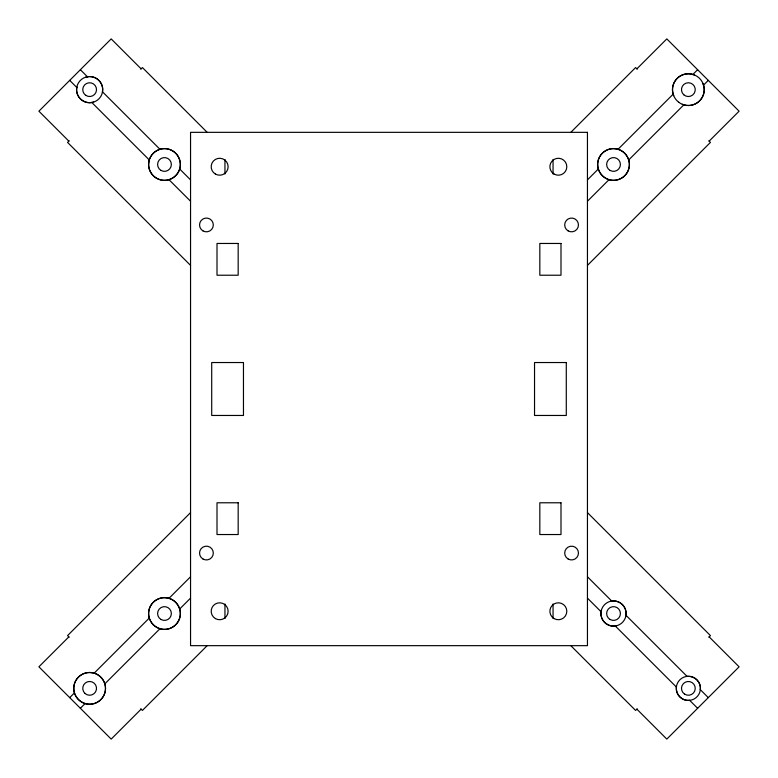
<?xml version="1.0" encoding="UTF-8"?>
<svg xmlns="http://www.w3.org/2000/svg" width="778" height="778" viewBox="0 0 778 778"><rect width="100%" height="100%" fill="white"/><g stroke="black" fill="none" stroke-linecap="round" stroke-linejoin="round"><path stroke-width="1.17" d="M676.403 686.721L676.383 689.872A12.02 11.933 45 0 0 686.721 700.326L689.872 700.346M700.326 690.008A12.078 12.078 0 0 0 683.804 677.181A12.078 12.078 0 0 0 680.964 697.905A12.078 12.078 0 0 0 700.326 690.008L700.346 686.848A12.02 11.933 45 0 0 690.008 676.403L686.848 676.383M76.866 86.844L76.575 90.248A13.022 12.934 45 0 0 90.248 102.696L93.613 102.093M102.414 92.426L102.696 89.023A13.022 12.934 45 0 0 89.023 76.575L85.668 77.178A13.07 13.07 0 0 0 80.834 99.302A13.07 13.07 0 0 0 102.414 92.426A13.07 13.07 0 0 0 85.668 77.178M601.433 609.991L600.927 613.239A12.545 12.458 45 0 0 613.239 626.125L616.507 625.755M625.609 617.051L626.115 613.803A12.545 12.458 45 0 0 613.803 600.927L610.535 601.287M69.164 140.799L67.56 142.403L190.552 265.386M140.799 69.164L142.403 67.56L207.074 132.231M190.552 512.614L67.56 635.597L69.164 637.201M570.926 132.231L635.597 67.56L637.201 69.164M68.834 636.881L38.9 666.814L111.186 739.1L141.119 709.166M636.881 68.834L666.814 38.9L739.1 111.186L709.166 141.119M69.709 697.623L74.464 692.867M94.138 673.194L149.308 618.024M168.972 598.35L190.552 576.78M587.448 179.874L598.35 168.972M618.024 149.308L673.252 94.07M692.799 74.532L697.623 69.709M80.377 708.291L85.133 703.536M104.806 683.862L159.976 628.692M179.65 609.028L190.552 598.126M587.448 201.22L609.028 179.65M628.692 159.976L683.93 104.748M703.468 85.201L708.291 80.377M207.074 645.769L142.403 710.44L140.799 708.836M587.448 265.386L710.44 142.403L708.836 140.799M637.201 708.836L635.597 710.44L570.926 645.769M708.836 637.201L710.44 635.597L587.448 512.614M694.443 74.97L690.436 73.9A15.832 15.725 -45 0 0 672.61 91.707L673.699 95.713M682.287 104.301L686.293 105.38A15.832 15.725 -45 0 0 704.109 87.564L703.03 83.557M141.119 68.834L111.186 38.9L38.9 111.186L68.834 141.119M709.166 636.881L739.1 666.814L666.814 739.1L636.881 709.166M80.377 69.709L87.515 76.847M102.463 91.785L159.976 149.308M179.65 168.972L190.552 179.874M587.448 576.78L611.819 601.151M625.901 615.223L687.062 676.383M700.326 689.658L708.291 697.623M69.709 80.377L76.808 87.486M91.755 102.424L149.308 159.976M168.972 179.65L190.552 201.22M587.448 598.126L601.151 611.819M615.223 625.901L676.403 687.071M689.668 700.346L697.623 708.291M553.051 159.461L553.051 173.99M553.051 604.01L553.051 618.539M224.949 159.461L224.949 173.99M224.949 604.01L224.949 618.539M149.143 160.365L148.598 164.479A15.813 15.706 45 0 0 164.479 180.36C172.969 180.399 180.408 172.979 180.35 164.479A15.813 15.706 45 0 0 164.479 148.598C157.457 148.647 151 153.597 149.143 160.365M587.448 132.338L190.552 132.338L190.552 645.662L587.448 645.662L587.448 132.338M238.175 243.465L217.004 243.465L217.004 275.218L238.175 275.218L238.175 243.465M560.996 243.465L539.825 243.465L539.825 275.218L560.996 275.218L560.996 243.465M243.465 362.538L211.713 362.538L211.713 415.462L243.465 415.462L243.465 362.538M566.287 362.538L534.535 362.538L534.535 415.462L566.287 415.462L566.287 362.538M238.175 502.783L217.004 502.783L217.004 534.535L238.175 534.535L238.175 502.783M560.996 502.783L539.825 502.783L539.825 534.535L560.996 534.535L560.996 502.783M617.635 149.143L613.521 148.598A15.813 15.706 -45 0 0 597.64 164.479C597.601 172.969 605.021 180.408 613.521 180.35A15.813 15.706 -45 0 0 629.402 164.479C629.353 157.457 624.403 151 617.635 149.143M168.583 598.185L164.479 597.65A15.813 15.706 -45 0 0 148.598 613.521C148.549 622.021 155.979 629.451 164.479 629.402A15.813 15.706 -45 0 0 180.36 613.521C180.311 606.509 175.361 600.042 168.583 598.185M93.749 673.028L89.635 672.484A15.813 15.706 -45 0 0 73.754 688.365C73.716 696.864 81.136 704.294 89.635 704.236A15.813 15.706 -45 0 0 105.516 688.365C105.468 681.343 100.518 674.886 93.749 673.028M554.111 618.598A8.47 8.47 0 0 0 566.812 611.265A8.47 8.47 0 0 0 554.111 603.932A8.47 8.47 0 0 0 554.111 618.598M568.135 559.012A6.876 6.876 0 0 0 578.453 553.051A6.876 6.876 0 0 0 568.135 547.099A6.876 6.876 0 0 0 568.135 559.012M610.078 619.483A6.876 6.876 0 0 0 620.406 613.521A6.876 6.876 0 0 0 610.078 607.569A6.876 6.876 0 0 0 610.078 619.483M684.543 694.083A6.876 6.876 0 0 0 695.231 688.812A6.876 6.876 0 0 0 685.321 682.199A6.876 6.876 0 0 0 684.543 694.083M215.418 618.598A8.47 8.47 0 0 0 228.119 611.265A8.47 8.47 0 0 0 215.418 603.932A8.47 8.47 0 0 0 215.418 618.598M202.98 559.012A6.876 6.876 0 0 0 213.308 553.051A6.876 6.876 0 0 0 202.98 547.099A6.876 6.876 0 0 0 202.98 559.012M161.036 619.483A6.876 6.876 0 0 0 171.355 613.521A6.876 6.876 0 0 0 161.036 607.569A6.876 6.876 0 0 0 161.036 619.483M85.094 693.529A6.876 6.876 0 0 0 96.384 689.707A6.876 6.876 0 0 0 87.428 681.849A6.876 6.876 0 0 0 85.094 693.529M554.111 174.068A8.47 8.47 0 0 0 566.812 166.735A8.47 8.47 0 0 0 554.111 159.402A8.47 8.47 0 0 0 554.111 174.068M568.135 230.901A6.876 6.876 0 0 0 578.453 224.949A6.876 6.876 0 0 0 568.135 218.988A6.876 6.876 0 0 0 568.135 230.901M610.078 170.431A6.876 6.876 0 0 0 620.406 164.479A6.876 6.876 0 0 0 610.078 158.518A6.876 6.876 0 0 0 610.078 170.431M683.823 94.809A6.876 6.876 0 0 0 695.114 90.987A6.876 6.876 0 0 0 686.157 83.12A6.876 6.876 0 0 0 683.823 94.809M215.418 174.068A8.47 8.47 0 0 0 228.119 166.735A8.47 8.47 0 0 0 215.418 159.402A8.47 8.47 0 0 0 215.418 174.068M202.98 230.901A6.876 6.876 0 0 0 213.308 224.949A6.876 6.876 0 0 0 202.98 218.988A6.876 6.876 0 0 0 202.98 230.901M161.036 170.431A6.876 6.876 0 0 0 171.355 164.479A6.876 6.876 0 0 0 161.036 158.518A6.876 6.876 0 0 0 161.036 170.431M85.813 95.363A6.876 6.876 0 0 0 96.501 90.083A6.876 6.876 0 0 0 86.591 83.47A6.876 6.876 0 0 0 85.813 95.363M156.543 178.23A15.881 15.881 0 0 0 180.35 164.479A15.881 15.881 0 0 0 156.543 150.728A15.881 15.881 0 0 0 156.543 178.23M606.986 624.287A12.594 12.594 0 0 0 626.115 613.803A12.594 12.594 0 0 0 607.472 602.473A12.594 12.594 0 0 0 606.986 624.287M153.247 624.753A15.881 15.881 0 0 0 179.815 617.635A15.881 15.881 0 0 0 160.365 598.185A15.881 15.881 0 0 0 153.247 624.753M81.7 702.116A15.881 15.881 0 0 0 105.516 688.365A15.881 15.881 0 0 0 81.7 674.614A15.881 15.881 0 0 0 81.7 702.116M678.698 102.229A15.881 15.881 0 0 0 704.1 91.707A15.881 15.881 0 0 0 682.287 74.97A15.881 15.881 0 0 0 678.698 102.229M602.298 175.702A15.881 15.881 0 0 0 628.857 168.583A15.881 15.881 0 0 0 609.417 149.143A15.881 15.881 0 0 0 602.298 175.702"/></g></svg>
